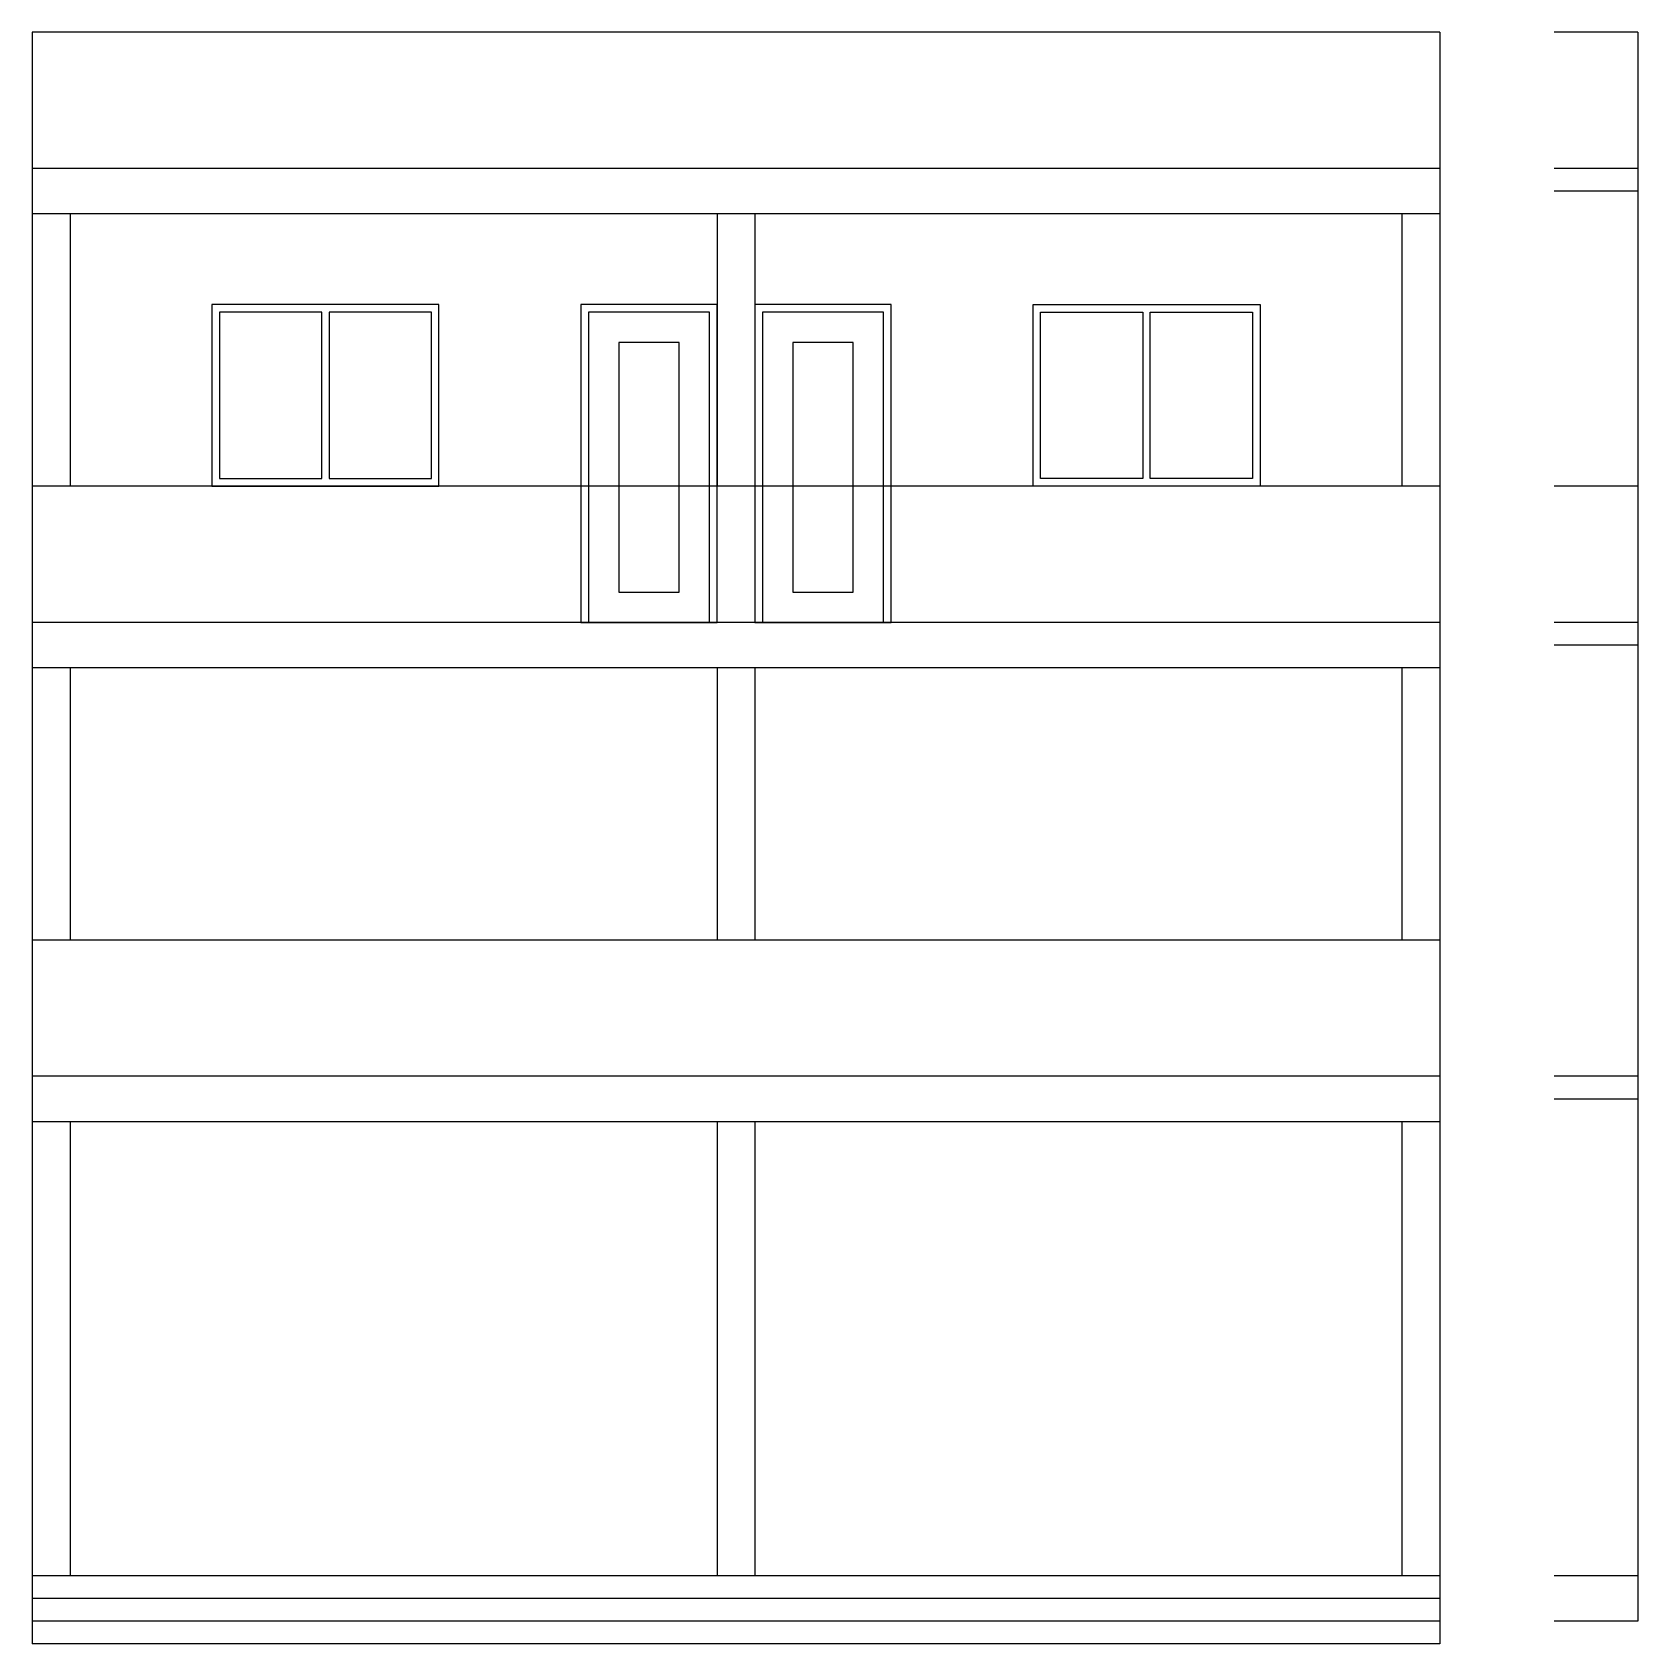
# Model space of a CAD drawing. Header units: inches. Extents: x -628 to 1537, y -1730 to 336.
# Drawn here: x -628.3 to -204, y -1548.6 to -1122.6 of the extents above; entities that cross this region are included whole.
import ezdxf

# ---------------------------------------------------------------- set-up
doc = ezdxf.new("R2010")
doc.units = ezdxf.units.IN
doc.layers.get('0').update_dxf_attribs({"linetype": 'CONTINUOUS'})

msp = doc.modelspace()

# ---------------------------------------------------------------- linework, layer by layer
at = {"color": 7, "linetype": 'ByBlock'}
for p, q in [((-256.3, -1122.6), (-628.3, -1122.6)), ((-628.3, -1122.6), (-628.3, -1548.6)), ((-256.3, -1122.6), (-256.3, -1548.6)), ((-256.3, -1158.6), (-628.3, -1158.6)), ((-256.3, -1170.6), (-628.3, -1170.6)), ((-618.3, -1170.6), (-618.3, -1242.6)), ((-447.3, -1170.6), (-447.3, -1242.6)), ((-437.3, -1170.6), (-437.3, -1242.6)), ((-266.3, -1170.6), (-266.3, -1242.6)), ((-256.3, -1242.6), (-628.3, -1242.6)), ((-256.3, -1278.6), (-628.3, -1278.6)), ((-256.3, -1290.6), (-628.3, -1290.6)), ((-618.3, -1290.6), (-618.3, -1362.6)), ((-447.3, -1290.6), (-447.3, -1362.6)), ((-437.3, -1290.6), (-437.3, -1362.6)), ((-266.3, -1290.6), (-266.3, -1362.6)), ((-256.3, -1362.6), (-628.3, -1362.6)), ((-256.3, -1398.6), (-628.3, -1398.6)), ((-256.3, -1410.6), (-628.3, -1410.6)), ((-618.3, -1410.6), (-618.3, -1530.6)), ((-447.3, -1410.6), (-447.3, -1530.6)), ((-437.3, -1410.6), (-437.3, -1530.6)), ((-266.3, -1410.6), (-266.3, -1530.6))]:
    msp.add_line(p, q, dxfattribs=at)
at = {"linetype": 'ByBlock'}
for p, q in [((-203.97, -1122.6), (-226.02, -1122.6)), ((-203.97, -1122.6), (-203.97, -1542.6)), ((-203.97, -1158.6), (-226.02, -1158.6)), ((-203.97, -1164.6), (-226.02, -1164.6)), ((-203.97, -1242.6), (-226.02, -1242.6)), ((-203.97, -1278.6), (-226.02, -1278.6)), ((-203.97, -1284.6), (-226.02, -1284.6)), ((-203.97, -1398.6), (-226.02, -1398.6)), ((-203.97, -1404.6), (-226.02, -1404.6)), ((-256.3, -1530.6), (-628.3, -1530.6)), ((-203.97, -1530.6), (-226.02, -1530.6)), ((-256.3, -1536.6), (-628.3, -1536.6)), ((-256.3, -1542.6), (-628.3, -1542.6)), ((-203.97, -1542.6), (-226.02, -1542.6)), ((-256.3, -1548.6), (-628.3, -1548.6))]:
    msp.add_line(p, q, dxfattribs=at)
at = {"color": 7, "linetype": 'ByBlock'}
for points in [[(-580.8, -1242.6), (-520.8, -1242.6), (-520.8, -1194.6), (-580.8, -1194.6)], [(-447.3, -1194.6), (-483.3, -1194.6), (-483.3, -1278.6), (-447.3, -1278.6)], [(-449.3, -1196.6), (-481.3, -1196.6), (-481.3, -1278.6), (-449.3, -1278.6)], [(-401.3, -1194.6), (-437.3, -1194.6), (-437.3, -1278.6), (-401.3, -1278.6)], [(-403.3, -1196.6), (-435.3, -1196.6), (-435.3, -1278.6), (-403.3, -1278.6)], [(-303.8, -1242.6), (-363.8, -1242.6), (-363.8, -1194.6), (-303.8, -1194.6)], [(-457.3, -1204.6), (-473.3, -1204.6), (-473.3, -1270.6), (-457.3, -1270.6)], [(-411.3, -1204.6), (-427.3, -1204.6), (-427.3, -1270.6), (-411.3, -1270.6)]]:
    msp.add_lwpolyline(points, close=True, dxfattribs=at)
for points in [[(-551.8, -1196.6), (-578.8, -1196.6), (-578.8, -1240.6), (-551.8, -1240.6), (-551.8, -1196.6)], [(-549.8, -1240.6), (-522.8, -1240.6), (-522.8, -1196.6), (-549.8, -1196.6), (-549.8, -1240.6)], [(-334.8, -1240.6), (-361.8, -1240.6), (-361.8, -1196.6), (-334.8, -1196.6), (-334.8, -1240.6)], [(-332.8, -1196.6), (-305.8, -1196.6), (-305.8, -1240.6), (-332.8, -1240.6), (-332.8, -1196.6)]]:
    msp.add_lwpolyline(points, dxfattribs=at)

doc.saveas('drawing.dxf')
